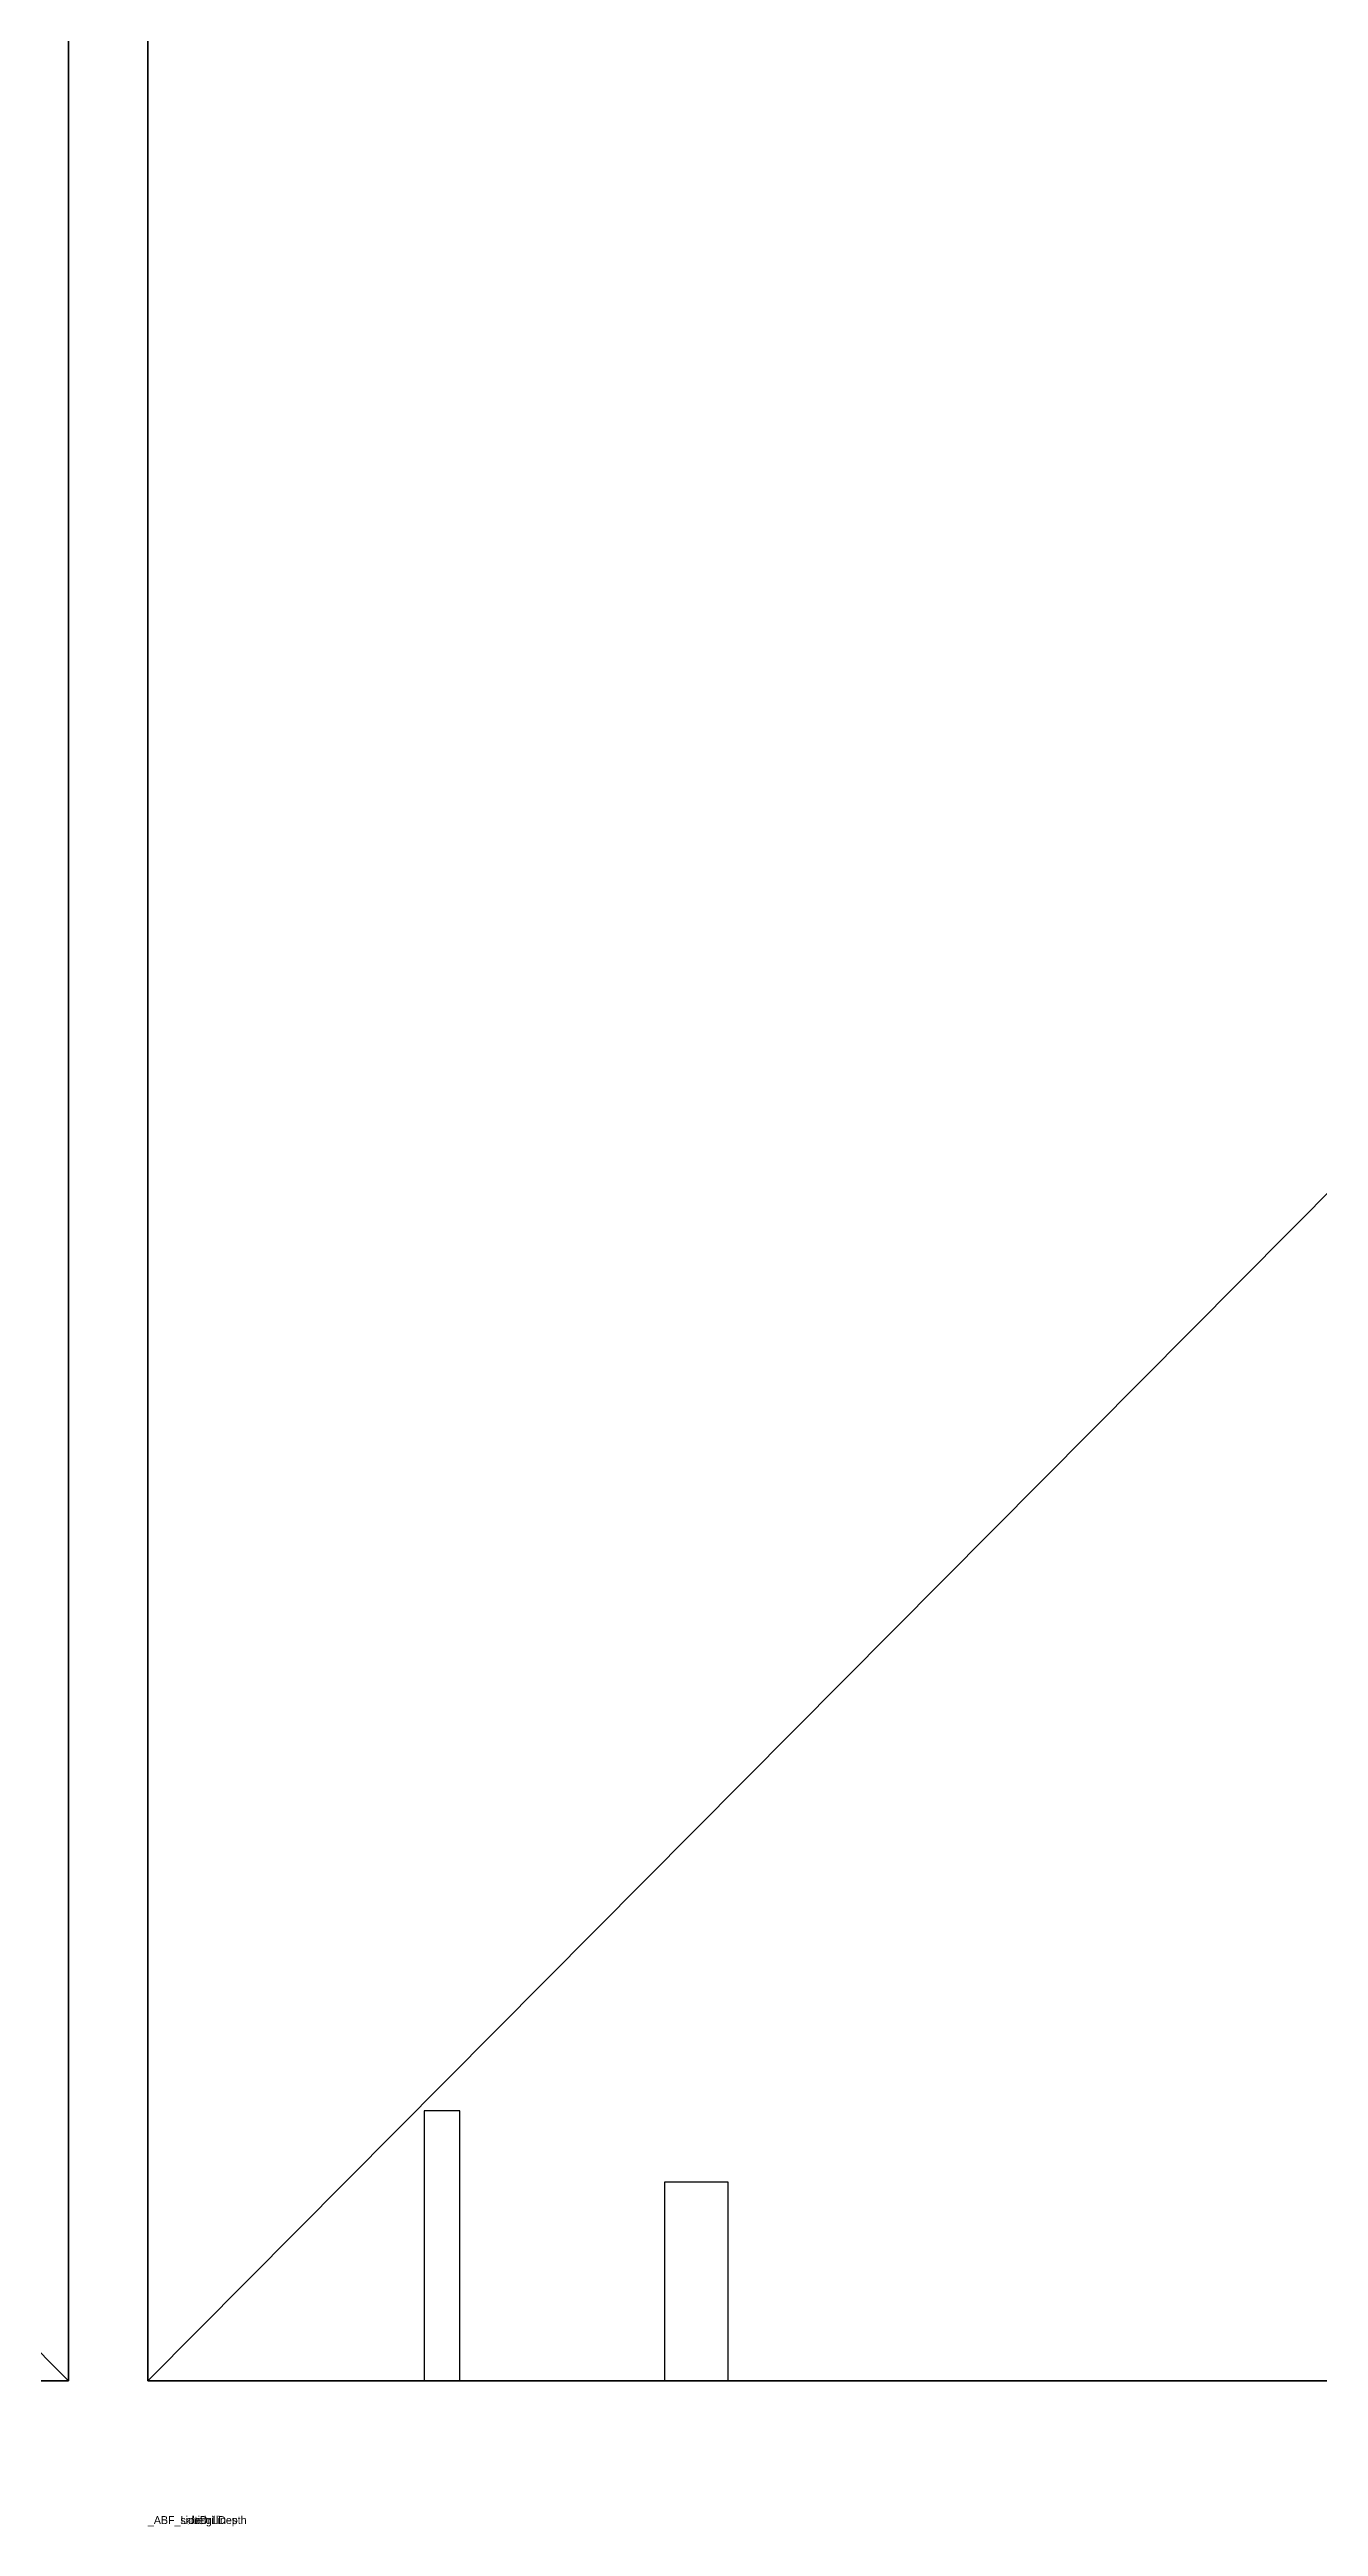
# Model space of a CAD drawing. Header units: millimetres. Extents: x -3650 to 26, y -486 to 1271.
# Drawn here: x -612.4 to -452.7, y -18.3 to 293.3 of the extents above; entities that cross this region are included whole.
import ezdxf

# ---------------------------------------------------------------- set-up
doc = ezdxf.new("R2010")
doc.units = ezdxf.units.MM
doc.header["$LTSCALE"] = 25.4
doc.layers.get('0').update_dxf_attribs({"true_color": 0xffffff})
for name, color, linetype, true_color in [('ABF_cuttingLines', 190, 'Continuous', 0x9900ff), ('ABF_Label', 252, 'Continuous', 0x777799), ('DSIDE-4.5', 190, 'Continuous', 0x9900ff), ('DSIDE-8', 22, 'Continuous', 0xcc4400)]:
    doc.layers.add(name, color=color, linetype=linetype, true_color=true_color)

# ---------------------------------------------------------------- blocks, each defined once
blk = doc.blocks.new('Group41#1')
blk = doc.blocks.new('Group42#1')
blk = doc.blocks.new('Group45#1')
blk = doc.blocks.new('Group46#1')
blk = doc.blocks.new('Group49#1')
at = {"layer": 'DSIDE-4.5', "color": 0, "extrusion": (9.39989e-17, -1, 1.15969e-15)}
blk.add_circle((0, 9), 2.25, dxfattribs=at)
at = {"layer": 'DSIDE-8', "color": 0, "extrusion": (9.39989e-17, -1, 1.15969e-15)}
blk.add_circle((32, 9), 4, dxfattribs=at)
blk = doc.blocks.new('Group50#1')
at = {"layer": 'DSIDE-4.5', "color": 0}
blk.add_polyline3d([(2.25, 0, 0), (2.25, -34, 0), (-2.25, -34, 0), (-2.25, 0, 0), (2.25, 0, 0)], close=True, dxfattribs=at)
at = {"layer": 'DSIDE-8', "color": 0}
blk.add_polyline3d([(36, 0, 0), (36, -25, 0), (28, -25, 0), (28, 0, 0), (36, 0, 0)], close=True, dxfattribs=at)
blk = doc.blocks.new('Group53#1')
blk = doc.blocks.new('Group54#1')
blk = doc.blocks.new('Group53#2')
blk = doc.blocks.new('Group54#2')
blk = doc.blocks.new('Group57#1')
at = {"layer": 'DSIDE-4.5', "color": 0, "extrusion": (9.39989e-17, -1, 1.15969e-15)}
blk.add_circle((0, 9), 2.25, dxfattribs=at)
at = {"layer": 'DSIDE-8', "color": 0, "extrusion": (9.39989e-17, -1, 1.15969e-15)}
blk.add_circle((-32, 9), 4, dxfattribs=at)
blk = doc.blocks.new('Group58#1')
at = {"layer": 'DSIDE-4.5', "color": 0}
blk.add_polyline3d([(-2.25, 0, 0), (-2.25, -34, 0), (2.25, -34, 0), (2.25, 0, 0), (-2.25, 0, 0)], close=True, dxfattribs=at)
at = {"layer": 'DSIDE-8', "color": 0}
blk.add_polyline3d([(-36, 0, 0), (-36, -25, 0), (-28, -25, 0), (-28, 0, 0), (-36, 0, 0)], close=True, dxfattribs=at)
blk = doc.blocks.new('Group69#1')
blk = doc.blocks.new('Group100#1')
at = {"layer": 'ABF_cuttingLines', "color": 0}
blk.add_polyline3d([(600, 622, 0), (0, 622, 0), (0, 18, 0), (600, 18, 0), (600, 622, 0)], close=True, dxfattribs=at)
blk = doc.blocks.new('______ 1. ___#13')
at = {"layer": 'ABF_cuttingLines', "color": 0}
for p, q in [((0, 18, 18), (0, 622, 18)), ((0, 18), (0, 622)), ((0, 18, 18), (0, 622, 18)), ((0, 18), (0, 622)), ((600, 18, 18), (0, 18, 18)), ((600, 18), (0, 18)), ((600, 18, 18), (0, 18, 18)), ((0, 18, 18), (0, 18)), ((600, 18), (0, 18)), ((0, 18, 18), (0, 18))]:
    blk.add_line(p, q, dxfattribs=at)
at = {"color": 0, "extrusion": (0, 0, -1)}
ref = blk.add_blockref('Group41#1', (-37, 622, -18), dxfattribs=dict(at, rotation=180))
ref.add_attrib('Skp_GroupInstanceName', '_ABF_sideDrill', (0, 0), dxfattribs={"height": 1})
ref = blk.add_blockref('Group42#1', (-37, 622, -18), dxfattribs=dict(at, rotation=180))
ref.add_attrib('Skp_GroupInstanceName', '_ABF_sideDrillDepth', (0, 0), dxfattribs={"height": 1})
ref = blk.add_blockref('Group45#1', (-563, 622, -18), dxfattribs=dict(at, rotation=180))
ref.add_attrib('Skp_GroupInstanceName', '_ABF_sideDrill', (0, 0), dxfattribs={"height": 1})
ref = blk.add_blockref('Group46#1', (-563, 622, -18), dxfattribs=dict(at, rotation=180))
ref.add_attrib('Skp_GroupInstanceName', '_ABF_sideDrillDepth', (0, 0), dxfattribs={"height": 1})
ref = blk.add_blockref('Group53#2', (-300, 622, -18), dxfattribs=dict(at, rotation=180))
ref.add_attrib('Skp_GroupInstanceName', '_ABF_sideDrill', (0, 0), dxfattribs={"height": 1})
ref = blk.add_blockref('Group54#2', (-300, 622, -18), dxfattribs=dict(at, rotation=180))
ref.add_attrib('Skp_GroupInstanceName', '_ABF_sideDrillDepth', (0, 0), dxfattribs={"height": 1})
ref = blk.add_blockref('Group50#1', (-37, 18, -18), dxfattribs=dict(at, rotation=180))
ref.add_attrib('Skp_GroupInstanceName', '_ABF_sideDrillDepth', (0, 0), dxfattribs={"height": 1})
ref = blk.add_blockref('Group54#1', (-563, 18, -18), dxfattribs=dict(at, rotation=180))
ref.add_attrib('Skp_GroupInstanceName', '_ABF_sideDrillDepth', (0, 0), dxfattribs={"height": 1})
ref = blk.add_blockref('Group58#1', (-300, 18, -18), dxfattribs=dict(at, rotation=180))
ref.add_attrib('Skp_GroupInstanceName', '_ABF_sideDrillDepth', (0, 0), dxfattribs={"height": 1})
ref = blk.add_blockref('Group49#1', (-37, 18, -18), dxfattribs=dict(at, rotation=180))
ref.add_attrib('Skp_GroupInstanceName', '_ABF_sideDrill', (0, 0), dxfattribs={"height": 1})
ref = blk.add_blockref('Group53#1', (-563, 18, -18), dxfattribs=dict(at, rotation=180))
ref.add_attrib('Skp_GroupInstanceName', '_ABF_sideDrill', (0, 0), dxfattribs={"height": 1})
ref = blk.add_blockref('Group57#1', (-300, 18, -18), dxfattribs=dict(at, rotation=180))
ref.add_attrib('Skp_GroupInstanceName', '_ABF_sideDrill', (0, 0), dxfattribs={"height": 1})
at = {"layer": 'ABF_cuttingLines', "color": 0}
ref = blk.add_blockref('Group100#1', (0, 0, 18), dxfattribs=at)
ref.add_attrib('Skp_GroupInstanceName', '_ABF_cuttingLines', (0, 0), dxfattribs={"layer": '0', "height": 1})
at = {"layer": 'ABF_Label', "color": 0}
ref = blk.add_blockref('Group69#1', (300, 320, 18), dxfattribs=dict(at, xscale=0.9433087132748648, yscale=0.9433087132748648, rotation=90))
ref.add_attrib('Skp_GroupInstanceName', '_ABF_Label', (0, 0), dxfattribs={"layer": '0', "height": 1})
at = {"color": 7, "true_color": 0xffffff}
mesh = blk.add_polyface(dxfattribs=at)
corners = [(600, 18, 18), (0, 622, 18), (0, 18, 18), (600, 622, 18)]
mesh.append_faces([[corners[k] for k in face] for face in [(0, 1, 2), (1, 0, 3)]], dxfattribs={"vtx0": -1, "color": 7})
at = {"color": 0}
mesh = blk.add_polyface(dxfattribs=at)
corners = [(600, 622), (0, 18), (0, 622), (600, 18)]
mesh.append_faces([[corners[k] for k in face] for face in [(0, 1, 2), (1, 0, 3)]], dxfattribs={"vtx0": -1, "color": 0})
mesh = blk.add_polyface(dxfattribs=at)
corners = [(0, 18, 18), (0, 622), (0, 18), (0, 622, 18)]
mesh.append_faces([[corners[k] for k in face] for face in [(0, 1, 2), (1, 0, 3)]], dxfattribs={"vtx0": -1, "color": 0})
mesh = blk.add_polyface(dxfattribs=at)
corners = [(600, 18, 18), (0, 18), (600, 18), (0, 18, 18)]
mesh.append_faces([[corners[k] for k in face] for face in [(0, 1, 2), (1, 0, 3)]], dxfattribs={"vtx0": -1, "color": 0})
blk = doc.blocks.new('Group101#1')
at = {"layer": 'ABF_cuttingLines', "color": 0}
blk.add_polyline3d([(600, 622, 0), (0, 622, 0), (0, 18, 0), (600, 18, 0), (600, 622, 0)], close=True, dxfattribs=at)
blk = doc.blocks.new('______ 1. ___#14')
at = {"layer": 'ABF_cuttingLines', "color": 0}
for p, q in [((600, 622, 18), (600, 18, 18)), ((600, 622), (600, 18)), ((600, 622, 18), (600, 18, 18)), ((600, 622), (600, 18)), ((600, 18, 18), (0, 18, 18)), ((600, 18), (0, 18)), ((600, 18, 18), (0, 18, 18)), ((600, 18), (0, 18)), ((600, 18, 18), (600, 18)), ((600, 18, 18), (600, 18))]:
    blk.add_line(p, q, dxfattribs=at)
blk.add_blockref('Group101#1', (0, 0, 18), dxfattribs=at)
at = {"color": 7, "true_color": 0xffffff}
mesh = blk.add_polyface(dxfattribs=at)
corners = [(600, 18, 18), (0, 622, 18), (0, 18, 18), (600, 622, 18)]
mesh.append_faces([[corners[k] for k in face] for face in [(0, 1, 2), (1, 0, 3)]], dxfattribs={"vtx0": -1, "color": 7})
at = {"color": 0}
mesh = blk.add_polyface(dxfattribs=at)
corners = [(600, 622), (0, 18), (0, 622), (600, 18)]
mesh.append_faces([[corners[k] for k in face] for face in [(0, 1, 2), (1, 0, 3)]], dxfattribs={"vtx0": -1, "color": 0})
mesh = blk.add_polyface(dxfattribs=at)
corners = [(600, 622), (600, 18, 18), (600, 18), (600, 622, 18)]
mesh.append_faces([[corners[k] for k in face] for face in [(0, 1, 2), (1, 0, 3)]], dxfattribs={"vtx0": -1, "color": 0})
mesh = blk.add_polyface(dxfattribs=at)
corners = [(600, 18, 18), (0, 18), (600, 18), (0, 18, 18)]
mesh.append_faces([[corners[k] for k in face] for face in [(0, 1, 2), (1, 0, 3)]], dxfattribs={"vtx0": -1, "color": 0})
blk = doc.blocks.new('_._KRONOSPAN_7045_SU____18__THICKNESS_18')
at = {"color": 0}
for name, p in [('______ 1. ___#14', (-1210, -18)), ('______ 1. ___#13', (-600, -18))]:
    blk.add_blockref(name, p, dxfattribs=at)

msp = doc.modelspace()

# ---------------------------------------------------------------- block references
at = {"color": 0}
msp.add_blockref('_._KRONOSPAN_7045_SU____18__THICKNESS_18', (0, 0), dxfattribs=at)

doc.saveas('drawing.dxf')
